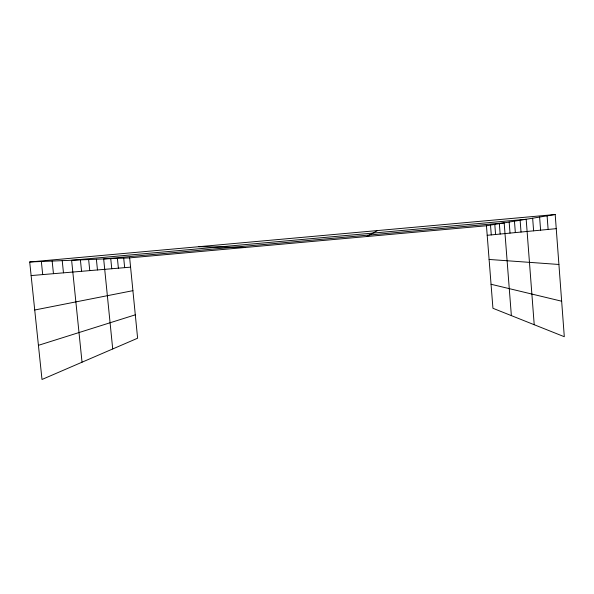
<?xml version="1.0" encoding="UTF-8"?>
<svg xmlns="http://www.w3.org/2000/svg" width="594" height="594" viewBox="0 0 594 594"><rect width="100%" height="100%" fill="white"/><g stroke="black" fill="none" stroke-linecap="round" stroke-linejoin="round"><path stroke-width="0.89" d="M366.743 236.538L377.48 230.576M38.417 345.329L135.298 314.827M34.727 310.001L132.907 290.666M486.456 225.772L555.19 214.523L564.3 336.716L492.938 308.279L486.456 225.772L129.663 257.87L29.7 261.984L41.996 379.477L137.615 338.216L129.663 257.87M487.206 235.298L556.244 228.66M29.7 261.984L555.19 214.523M31.126 275.579L130.583 267.151M198.864 246.703L245.448 247.453M489.1 259.452L558.909 264.471M491.052 284.266L561.649 301.203M41.342 261.509L42.701 274.599M82.031 362.199L71.614 260.261L526.173 219.268L534.214 324.725M62.221 260.647L63.469 272.839M52.153 261.063L53.46 273.686M96.384 259.244L97.468 269.958M88.64 259.563L89.761 270.612M80.405 259.897L81.564 271.31M123.708 258.115L124.658 267.656M117.412 258.375L118.384 268.184M110.744 258.65L111.754 268.748M112.712 348.96L103.668 258.939L504.172 222.869L511.36 315.622M509.162 222.052L510.016 233.108M499.346 223.663L500.155 234.058M494.795 224.406L495.582 234.496M490.51 225.104L491.275 234.912M539.612 217.07L540.599 230.168M532.655 218.206L533.612 230.843M520.121 220.255L521.027 232.046M514.463 221.183L515.34 232.596M547.096 215.845L548.121 229.447"/></g></svg>
